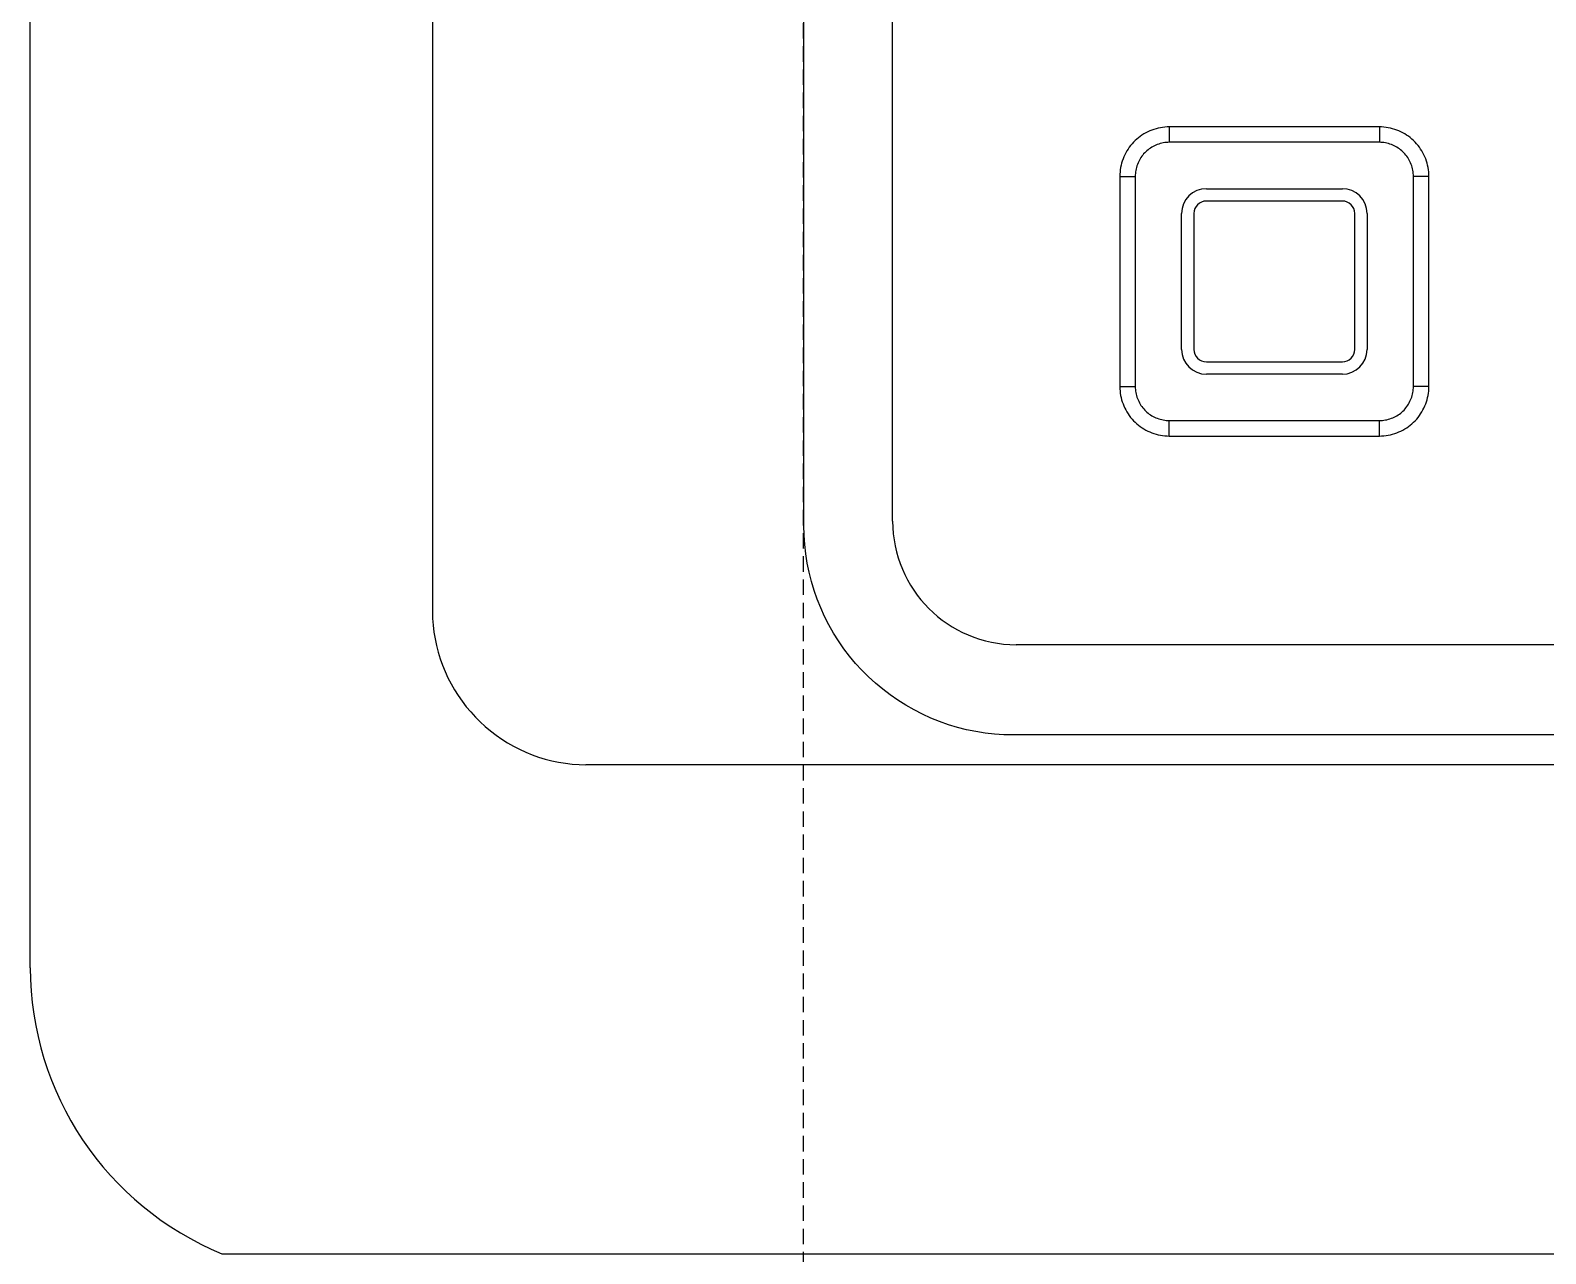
# Model space of a CAD drawing. Extents: x 0 to 226, y 0 to 690.
# Drawn here: x 88.01 to 137.03, y 505.49 to 545.06 of the extents above; entities that cross this region are included whole.
import ezdxf

# ---------------------------------------------------------------- set-up
doc = ezdxf.new("R2010")
doc.units = 0
doc.linetypes.add('DASHED', pattern=[0.75, 0.5, -0.25])
doc.layers.add('-15N-THT. THIẾT BỊ ĐÓNG MỞ', color=40, linetype='CONTINUOUS')

# ---------------------------------------------------------------- blocks, each defined once
blk = doc.blocks.new('06 - N - SC VSD ATV630D30~D45N4')
at = {"layer": '-15N-THT. THIẾT BỊ ĐÓNG MỞ', "color": 6, "linetype": 'DASHED'}
blk.add_line((0, 344.65), (0, -344.65), dxfattribs=at)
at = {"layer": '-15N-THT. THIẾT BỊ ĐÓNG MỞ'}
for p, q in [((-25, 170.091), (-25, 298.591)), ((0.029, 184.391), (0.029, 296.791)), ((2.9, 184.541), (2.9, 296.641)), ((-11.99, 237.541), (-11.99, 181.608)), ((11.092, 197.098), (11.029, 197.063)), ((11.156, 197.131), (11.092, 197.098)), ((11.221, 197.16), (11.156, 197.131)), ((11.288, 197.187), (11.221, 197.16)), ((11.355, 197.211), (11.288, 197.187)), ((11.424, 197.232), (11.355, 197.211)), ((11.493, 197.25), (11.424, 197.232)), ((11.564, 197.264), (11.493, 197.25)), ((11.635, 197.276), (11.564, 197.264)), ((11.706, 197.284), (11.635, 197.276)), ((11.778, 197.289), (11.706, 197.284)), ((11.85, 197.291), (11.778, 197.289)), ((18.65, 197.291), (11.85, 197.291)), ((11.85, 197.291), (11.85, 196.791)), ((18.722, 197.289), (18.65, 197.291)), ((18.65, 197.291), (18.65, 197.291)), ((18.65, 197.291), (18.65, 197.289)), ((18.65, 197.289), (18.65, 197.287)), ((18.65, 197.287), (18.65, 197.283)), ((18.65, 197.283), (18.65, 197.279)), ((18.65, 197.279), (18.65, 197.273)), ((18.65, 197.273), (18.65, 197.267)), ((18.65, 197.267), (18.65, 197.259)), ((18.65, 197.259), (18.65, 197.251)), ((18.65, 197.251), (18.65, 197.241)), ((18.65, 197.241), (18.65, 197.231)), ((18.65, 197.231), (18.65, 197.22)), ((18.65, 197.22), (18.65, 197.208)), ((18.65, 197.208), (18.65, 197.196)), ((18.65, 197.196), (18.65, 197.182)), ((18.65, 197.182), (18.65, 197.168)), ((18.65, 197.168), (18.65, 197.153)), ((18.65, 197.153), (18.65, 197.137)), ((18.65, 197.137), (18.65, 197.12)), ((18.65, 197.12), (18.65, 197.103)), ((18.65, 197.103), (18.65, 197.085)), ((18.794, 197.284), (18.722, 197.289)), ((18.865, 197.276), (18.794, 197.284)), ((18.936, 197.264), (18.865, 197.276)), ((19.006, 197.249), (18.936, 197.264)), ((19.076, 197.232), (19.006, 197.249)), ((19.145, 197.211), (19.076, 197.232)), ((19.212, 197.187), (19.145, 197.211)), ((19.279, 197.16), (19.212, 197.187)), ((19.344, 197.131), (19.279, 197.16)), ((19.408, 197.098), (19.344, 197.131)), ((19.47, 197.063), (19.408, 197.098)), ((10.556, 196.631), (10.516, 196.572)), ((10.599, 196.688), (10.556, 196.631)), ((10.645, 196.743), (10.599, 196.688)), ((10.693, 196.796), (10.645, 196.743)), ((10.744, 196.847), (10.693, 196.796)), ((10.797, 196.895), (10.744, 196.847)), ((10.852, 196.941), (10.797, 196.895)), ((10.909, 196.984), (10.852, 196.941)), ((10.968, 197.025), (10.909, 196.984)), ((11.029, 197.063), (10.968, 197.025)), ((11.284, 196.633), (11.242, 196.607)), ((11.328, 196.657), (11.284, 196.633)), ((11.372, 196.68), (11.328, 196.657)), ((11.417, 196.701), (11.372, 196.68)), ((11.464, 196.719), (11.417, 196.701)), ((11.511, 196.736), (11.464, 196.719)), ((11.559, 196.75), (11.511, 196.736)), ((11.607, 196.763), (11.559, 196.75)), ((11.655, 196.773), (11.607, 196.763)), ((11.704, 196.781), (11.655, 196.773)), ((11.753, 196.787), (11.704, 196.781)), ((11.801, 196.79), (11.753, 196.787)), ((11.85, 196.791), (11.801, 196.79)), ((18.649, 196.791), (11.85, 196.791)), ((18.65, 196.967), (18.649, 196.946)), ((18.649, 196.946), (18.649, 196.924)), ((18.649, 196.924), (18.649, 196.903)), ((18.649, 196.903), (18.649, 196.881)), ((18.649, 196.881), (18.649, 196.858)), ((18.649, 196.858), (18.649, 196.836)), ((18.649, 196.836), (18.649, 196.814)), ((18.649, 196.814), (18.649, 196.791)), ((18.698, 196.79), (18.649, 196.791)), ((18.65, 197.085), (18.65, 197.067)), ((18.65, 197.067), (18.65, 197.048)), ((18.65, 197.048), (18.65, 197.028)), ((18.65, 197.028), (18.65, 197.008)), ((18.65, 197.008), (18.65, 196.988)), ((18.65, 196.988), (18.65, 196.967)), ((18.747, 196.786), (18.698, 196.79)), ((18.796, 196.781), (18.747, 196.786)), ((18.844, 196.773), (18.796, 196.781)), ((18.893, 196.763), (18.844, 196.773)), ((18.941, 196.75), (18.893, 196.763)), ((18.989, 196.736), (18.941, 196.75)), ((19.036, 196.719), (18.989, 196.736)), ((19.082, 196.7), (19.036, 196.719)), ((19.128, 196.68), (19.082, 196.7)), ((19.172, 196.657), (19.128, 196.68)), ((19.215, 196.633), (19.172, 196.657)), ((19.257, 196.607), (19.215, 196.633)), ((19.531, 197.025), (19.47, 197.063)), ((19.59, 196.985), (19.531, 197.025)), ((19.647, 196.942), (19.59, 196.985)), ((19.702, 196.896), (19.647, 196.942)), ((19.755, 196.848), (19.702, 196.896)), ((19.806, 196.797), (19.755, 196.848)), ((19.854, 196.744), (19.806, 196.797)), ((19.9, 196.689), (19.854, 196.744)), ((19.943, 196.632), (19.9, 196.689)), ((19.984, 196.573), (19.943, 196.632)), ((10.33, 196.186), (10.309, 196.117)), ((10.354, 196.253), (10.33, 196.186)), ((10.381, 196.32), (10.354, 196.253)), ((10.41, 196.385), (10.381, 196.32)), ((10.443, 196.449), (10.41, 196.385)), ((10.478, 196.511), (10.443, 196.449)), ((10.516, 196.572), (10.478, 196.511)), ((10.841, 196.123), (10.822, 196.077)), ((10.861, 196.169), (10.841, 196.123)), ((10.884, 196.213), (10.861, 196.169)), ((10.908, 196.257), (10.884, 196.213)), ((10.934, 196.298), (10.908, 196.257)), ((10.962, 196.339), (10.934, 196.298)), ((10.991, 196.378), (10.962, 196.339)), ((11.022, 196.415), (10.991, 196.378)), ((11.055, 196.451), (11.022, 196.415)), ((11.089, 196.485), (11.055, 196.451)), ((11.125, 196.518), (11.089, 196.485)), ((11.163, 196.549), (11.125, 196.518)), ((11.202, 196.579), (11.163, 196.549)), ((11.242, 196.607), (11.202, 196.579)), ((19.298, 196.579), (19.257, 196.607)), ((19.337, 196.55), (19.298, 196.579)), ((19.374, 196.519), (19.337, 196.55)), ((19.41, 196.486), (19.374, 196.519)), ((19.444, 196.452), (19.41, 196.486)), ((19.477, 196.416), (19.444, 196.452)), ((19.508, 196.379), (19.477, 196.416)), ((19.538, 196.339), (19.508, 196.379)), ((19.566, 196.299), (19.538, 196.339)), ((19.592, 196.257), (19.566, 196.299)), ((19.616, 196.213), (19.592, 196.257)), ((19.639, 196.169), (19.616, 196.213)), ((19.66, 196.124), (19.639, 196.169)), ((19.678, 196.077), (19.66, 196.124)), ((20.022, 196.512), (19.984, 196.573)), ((20.057, 196.449), (20.022, 196.512)), ((20.09, 196.385), (20.057, 196.449)), ((20.119, 196.32), (20.09, 196.385)), ((20.146, 196.253), (20.119, 196.32)), ((20.17, 196.186), (20.146, 196.253)), ((20.191, 196.117), (20.17, 196.186)), ((20.209, 196.048), (20.191, 196.117)), ((10.252, 195.763), (10.25, 195.691)), ((10.25, 195.691), (10.254, 195.691)), ((10.25, 195.691), (10.25, 188.891)), ((10.257, 195.835), (10.252, 195.763)), ((10.254, 195.691), (10.258, 195.691)), ((10.265, 195.906), (10.257, 195.835)), ((10.258, 195.691), (10.275, 195.691)), ((10.277, 195.977), (10.265, 195.906)), ((10.275, 195.691), (10.282, 195.691)), ((10.292, 196.047), (10.277, 195.977)), ((10.282, 195.691), (10.29, 195.691)), ((10.29, 195.691), (10.3, 195.691)), ((10.309, 196.117), (10.292, 196.047)), ((10.3, 195.691), (10.31, 195.691)), ((10.31, 195.691), (10.321, 195.691)), ((10.321, 195.691), (10.333, 195.691)), ((10.333, 195.691), (10.346, 195.691)), ((10.346, 195.691), (10.359, 195.691)), ((10.359, 195.691), (10.373, 195.691)), ((10.373, 195.691), (10.389, 195.691)), ((10.389, 195.691), (10.404, 195.691)), ((10.404, 195.691), (10.421, 195.691)), ((10.421, 195.691), (10.438, 195.691)), ((10.438, 195.691), (10.456, 195.691)), ((10.456, 195.691), (10.474, 195.691)), ((10.474, 195.691), (10.493, 195.691)), ((10.493, 195.691), (10.513, 195.691)), ((10.513, 195.691), (10.533, 195.691)), ((10.533, 195.691), (10.553, 195.691)), ((10.553, 195.691), (10.574, 195.691)), ((10.574, 195.691), (10.595, 195.691)), ((10.595, 195.691), (10.617, 195.691)), ((10.617, 195.691), (10.638, 195.691)), ((10.638, 195.691), (10.66, 195.69)), ((10.66, 195.69), (10.683, 195.69)), ((10.683, 195.69), (10.705, 195.69)), ((10.705, 195.69), (10.727, 195.69)), ((10.727, 195.69), (10.75, 195.69)), ((10.751, 195.739), (10.75, 195.69)), ((10.75, 195.69), (10.75, 188.891)), ((10.755, 195.788), (10.751, 195.739)), ((10.76, 195.837), (10.755, 195.788)), ((10.768, 195.885), (10.76, 195.837)), ((10.779, 195.934), (10.768, 195.885)), ((10.791, 195.982), (10.779, 195.934)), ((10.805, 196.03), (10.791, 195.982)), ((10.822, 196.077), (10.805, 196.03)), ((19.695, 196.03), (19.678, 196.077)), ((19.709, 195.983), (19.695, 196.03)), ((19.722, 195.934), (19.709, 195.983)), ((19.732, 195.886), (19.722, 195.934)), ((19.74, 195.837), (19.732, 195.886)), ((19.745, 195.788), (19.74, 195.837)), ((19.749, 195.74), (19.745, 195.788)), ((19.75, 195.691), (19.749, 195.74)), ((19.75, 188.892), (19.75, 195.691)), ((20.25, 195.691), (19.75, 195.691)), ((20.223, 195.977), (20.209, 196.048)), ((20.235, 195.906), (20.223, 195.977)), ((20.243, 195.835), (20.235, 195.906)), ((20.248, 195.763), (20.243, 195.835)), ((20.25, 195.691), (20.248, 195.763)), ((20.25, 188.891), (20.25, 195.691)), ((13.05, 195.291), (17.45, 195.291)), ((13.05, 195.291), (13.05, 195.291)), ((17.45, 195.291), (17.45, 195.291)), ((17.45, 194.891), (13.05, 194.891)), ((13.05, 194.891), (13.05, 194.891)), ((17.45, 194.891), (17.45, 194.891)), ((12.25, 194.491), (12.25, 194.491)), ((12.25, 190.091), (12.25, 194.491)), ((12.65, 194.491), (12.65, 190.091)), ((12.65, 194.491), (12.65, 194.491)), ((17.85, 190.091), (17.85, 194.491)), ((17.85, 194.491), (17.85, 194.491)), ((18.25, 194.491), (18.25, 190.091)), ((18.25, 194.491), (18.25, 194.491)), ((12.25, 190.091), (12.25, 190.091)), ((12.65, 190.091), (12.65, 190.091)), ((17.85, 190.091), (17.85, 190.091)), ((18.25, 190.091), (18.25, 190.091)), ((13.05, 189.691), (17.45, 189.691)), ((13.05, 189.691), (13.05, 189.691)), ((13.05, 189.291), (13.05, 189.291)), ((17.45, 189.291), (13.05, 189.291)), ((17.45, 189.691), (17.45, 189.691)), ((17.45, 189.291), (17.45, 189.291)), ((10.25, 188.891), (10.75, 188.891)), ((10.25, 188.891), (10.252, 188.819)), ((10.252, 188.819), (10.257, 188.747)), ((10.75, 188.891), (10.751, 188.843)), ((10.751, 188.843), (10.755, 188.794)), ((10.755, 188.794), (10.76, 188.745)), ((19.74, 188.746), (19.745, 188.794)), ((19.745, 188.794), (19.749, 188.843)), ((19.749, 188.843), (19.75, 188.892)), ((20.25, 188.891), (19.75, 188.891)), ((20.243, 188.747), (20.248, 188.819)), ((20.248, 188.819), (20.25, 188.891)), ((10.257, 188.747), (10.265, 188.676)), ((10.265, 188.676), (10.277, 188.605)), ((10.277, 188.605), (10.291, 188.534)), ((10.291, 188.534), (10.309, 188.465)), ((10.309, 188.465), (10.33, 188.396)), ((10.33, 188.396), (10.354, 188.329)), ((10.354, 188.329), (10.381, 188.262)), ((10.76, 188.745), (10.768, 188.696)), ((10.768, 188.696), (10.778, 188.648)), ((10.778, 188.648), (10.791, 188.6)), ((10.791, 188.6), (10.805, 188.552)), ((10.805, 188.552), (10.822, 188.505)), ((10.822, 188.505), (10.84, 188.459)), ((10.84, 188.459), (10.861, 188.413)), ((10.861, 188.413), (10.884, 188.369)), ((10.884, 188.369), (10.908, 188.325)), ((10.908, 188.325), (10.934, 188.283)), ((10.934, 188.283), (10.962, 188.243)), ((19.538, 188.243), (19.566, 188.284)), ((19.566, 188.284), (19.592, 188.326)), ((19.592, 188.326), (19.616, 188.369)), ((19.616, 188.369), (19.639, 188.413)), ((19.639, 188.413), (19.659, 188.459)), ((19.659, 188.459), (19.678, 188.505)), ((19.678, 188.505), (19.695, 188.552)), ((19.695, 188.552), (19.709, 188.6)), ((19.709, 188.6), (19.721, 188.648)), ((19.721, 188.648), (19.732, 188.697)), ((19.732, 188.697), (19.74, 188.746)), ((20.119, 188.262), (20.146, 188.329)), ((20.146, 188.329), (20.17, 188.397)), ((20.17, 188.397), (20.191, 188.465)), ((20.191, 188.465), (20.208, 188.535)), ((20.208, 188.535), (20.223, 188.605)), ((20.223, 188.605), (20.235, 188.676)), ((20.235, 188.676), (20.243, 188.747)), ((10.381, 188.262), (10.41, 188.197)), ((10.41, 188.197), (10.443, 188.133)), ((10.443, 188.133), (10.478, 188.07)), ((10.478, 188.07), (10.516, 188.01)), ((10.516, 188.01), (10.557, 187.95)), ((10.557, 187.95), (10.6, 187.893)), ((10.6, 187.893), (10.646, 187.838)), ((10.646, 187.838), (10.694, 187.785)), ((10.694, 187.785), (10.745, 187.734)), ((10.962, 188.243), (10.992, 188.204)), ((10.992, 188.204), (11.023, 188.166)), ((11.023, 188.166), (11.056, 188.13)), ((11.056, 188.13), (11.09, 188.096)), ((11.09, 188.096), (11.126, 188.063)), ((11.126, 188.063), (11.163, 188.032)), ((11.163, 188.032), (11.202, 188.003)), ((11.202, 188.003), (11.243, 187.975)), ((11.243, 187.975), (11.285, 187.949)), ((11.285, 187.949), (11.328, 187.925)), ((11.328, 187.925), (11.372, 187.902)), ((11.372, 187.902), (11.418, 187.882)), ((11.418, 187.882), (11.464, 187.863)), ((11.464, 187.863), (11.511, 187.846)), ((11.511, 187.846), (11.559, 187.832)), ((11.559, 187.832), (11.607, 187.82)), ((11.607, 187.82), (11.656, 187.809)), ((11.656, 187.809), (11.704, 187.801)), ((11.704, 187.801), (11.753, 187.796)), ((11.753, 187.796), (11.802, 187.792)), ((11.802, 187.792), (11.851, 187.791)), ((11.851, 187.791), (18.65, 187.791)), ((11.851, 187.769), (11.851, 187.791)), ((18.65, 187.791), (18.699, 187.792)), ((18.65, 187.291), (18.65, 187.791)), ((18.699, 187.792), (18.747, 187.796)), ((18.747, 187.796), (18.796, 187.801)), ((18.796, 187.801), (18.845, 187.809)), ((18.845, 187.809), (18.893, 187.819)), ((18.893, 187.819), (18.941, 187.832)), ((18.941, 187.832), (18.989, 187.846)), ((18.989, 187.846), (19.036, 187.863)), ((19.036, 187.863), (19.083, 187.882)), ((19.083, 187.882), (19.128, 187.902)), ((19.128, 187.902), (19.172, 187.925)), ((19.172, 187.925), (19.216, 187.949)), ((19.216, 187.949), (19.258, 187.975)), ((19.258, 187.975), (19.298, 188.003)), ((19.298, 188.003), (19.338, 188.033)), ((19.338, 188.033), (19.375, 188.064)), ((19.375, 188.064), (19.411, 188.097)), ((19.411, 188.097), (19.445, 188.131)), ((19.445, 188.131), (19.478, 188.167)), ((19.478, 188.167), (19.509, 188.204)), ((19.509, 188.204), (19.538, 188.243)), ((19.756, 187.735), (19.807, 187.786)), ((19.807, 187.786), (19.855, 187.839)), ((19.855, 187.839), (19.901, 187.894)), ((19.901, 187.894), (19.944, 187.951)), ((19.944, 187.951), (19.984, 188.01)), ((19.984, 188.01), (20.022, 188.071)), ((20.022, 188.071), (20.057, 188.133)), ((20.057, 188.133), (20.09, 188.197)), ((20.09, 188.197), (20.119, 188.262)), ((10.745, 187.734), (10.798, 187.686)), ((10.798, 187.686), (10.853, 187.64)), ((10.853, 187.64), (10.91, 187.597)), ((10.91, 187.597), (10.969, 187.557)), ((10.969, 187.557), (11.03, 187.519)), ((11.03, 187.519), (11.092, 187.484)), ((11.092, 187.484), (11.156, 187.451)), ((11.156, 187.451), (11.221, 187.422)), ((11.221, 187.422), (11.288, 187.395)), ((11.288, 187.395), (11.355, 187.371)), ((11.355, 187.371), (11.424, 187.351)), ((11.424, 187.351), (11.494, 187.333)), ((11.494, 187.333), (11.564, 187.318)), ((11.564, 187.318), (11.635, 187.306)), ((11.635, 187.306), (11.706, 187.298)), ((11.706, 187.298), (11.778, 187.293)), ((11.778, 187.293), (11.85, 187.291)), ((11.85, 187.615), (11.851, 187.636)), ((11.85, 187.594), (11.85, 187.615)), ((11.85, 187.574), (11.85, 187.594)), ((11.85, 187.554), (11.85, 187.574)), ((11.85, 187.534), (11.85, 187.554)), ((11.85, 187.515), (11.85, 187.534)), ((11.85, 187.497), (11.85, 187.515)), ((11.85, 187.479), (11.85, 187.497)), ((11.85, 187.462), (11.85, 187.479)), ((11.85, 187.445), (11.85, 187.462)), ((11.85, 187.43), (11.85, 187.445)), ((11.85, 187.415), (11.85, 187.43)), ((11.85, 187.4), (11.85, 187.415)), ((11.85, 187.387), (11.85, 187.4)), ((11.85, 187.374), (11.85, 187.387)), ((11.85, 187.362), (11.85, 187.374)), ((11.85, 187.351), (11.85, 187.362)), ((11.85, 187.341), (11.85, 187.351)), ((11.85, 187.331), (11.85, 187.341)), ((11.85, 187.323), (11.85, 187.331)), ((11.85, 187.316), (11.85, 187.323)), ((11.85, 187.309), (11.85, 187.316)), ((11.85, 187.304), (11.85, 187.309)), ((11.85, 187.299), (11.85, 187.304)), ((11.85, 187.296), (11.85, 187.299)), ((11.85, 187.293), (11.85, 187.296)), ((11.85, 187.291), (11.85, 187.293)), ((11.851, 187.746), (11.851, 187.769)), ((11.851, 187.724), (11.851, 187.746)), ((11.851, 187.702), (11.851, 187.724)), ((11.851, 187.68), (11.851, 187.702)), ((11.851, 187.658), (11.851, 187.68)), ((11.851, 187.636), (11.851, 187.658)), ((18.65, 187.291), (18.722, 187.293)), ((18.722, 187.293), (18.794, 187.298)), ((18.794, 187.298), (18.865, 187.306)), ((18.865, 187.306), (18.936, 187.318)), ((18.936, 187.318), (19.007, 187.333)), ((19.007, 187.333), (19.076, 187.35)), ((19.076, 187.35), (19.145, 187.371)), ((19.145, 187.371), (19.212, 187.395)), ((19.212, 187.395), (19.279, 187.422)), ((19.279, 187.422), (19.344, 187.451)), ((19.344, 187.451), (19.408, 187.484)), ((19.408, 187.484), (19.471, 187.519)), ((19.471, 187.519), (19.532, 187.557)), ((19.532, 187.557), (19.591, 187.598)), ((19.591, 187.598), (19.648, 187.641)), ((19.648, 187.641), (19.703, 187.687)), ((19.703, 187.687), (19.756, 187.735)), ((11.85, 187.291), (11.85, 187.291)), ((11.85, 187.291), (18.65, 187.291)), ((0.036, 184.087), (0.029, 184.391)), ((0.029, 184.391), (0.029, 184.391)), ((2.9, 184.541), (2.9, 184.541)), ((0.057, 183.784), (0.036, 184.087)), ((0.091, 183.482), (0.057, 183.784)), ((0.138, 183.182), (0.091, 183.482)), ((0.199, 182.884), (0.138, 183.182)), ((0.273, 182.59), (0.199, 182.884)), ((0.361, 182.299), (0.273, 182.59)), ((0.461, 182.012), (0.361, 182.299)), ((0.574, 181.73), (0.461, 182.012)), ((-11.99, 181.609), (-11.983, 181.388)), ((-11.99, 181.608), (-11.99, 181.608)), ((0.7, 181.453), (0.574, 181.73)), ((0.838, 181.183), (0.7, 181.453)), ((-11.983, 181.388), (-11.966, 181.167)), ((-11.966, 181.167), (-11.94, 180.948)), ((-11.94, 180.948), (-11.903, 180.73)), ((0.988, 180.918), (0.838, 181.183)), ((1.149, 180.661), (0.988, 180.918)), ((-11.903, 180.73), (-11.858, 180.514)), ((-11.858, 180.514), (-11.802, 180.3)), ((1.323, 180.411), (1.149, 180.661)), ((6.9, 180.541), (6.9, 180.541)), ((73.09, 180.541), (6.9, 180.541)), ((-11.802, 180.3), (-11.737, 180.088)), ((-11.737, 180.088), (-11.663, 179.88)), ((1.507, 180.17), (1.323, 180.411)), ((1.701, 179.937), (1.507, 180.17)), ((-11.663, 179.88), (-11.58, 179.674)), ((-11.58, 179.674), (-11.487, 179.473)), ((-11.487, 179.473), (-11.385, 179.275)), ((1.906, 179.712), (1.701, 179.937)), ((2.121, 179.497), (1.906, 179.712)), ((2.345, 179.292), (2.121, 179.497)), ((-11.385, 179.275), (-11.275, 179.082)), ((-11.275, 179.082), (-11.156, 178.894)), ((2.579, 179.098), (2.345, 179.292)), ((2.82, 178.914), (2.579, 179.098)), ((-11.156, 178.894), (-11.029, 178.712)), ((-11.029, 178.712), (-10.894, 178.535)), ((-10.894, 178.535), (-10.751, 178.364)), ((3.07, 178.741), (2.82, 178.914)), ((3.327, 178.579), (3.07, 178.741)), ((3.592, 178.429), (3.327, 178.579)), ((-10.751, 178.364), (-10.601, 178.2)), ((-10.601, 178.2), (-10.443, 178.043)), ((-10.443, 178.043), (-10.279, 177.893)), ((3.862, 178.291), (3.592, 178.429)), ((4.139, 178.165), (3.862, 178.291)), ((4.421, 178.052), (4.139, 178.165)), ((4.708, 177.952), (4.421, 178.052)), ((-10.279, 177.893), (-10.108, 177.75)), ((-10.108, 177.75), (-9.932, 177.616)), ((-9.932, 177.616), (-9.749, 177.489)), ((-9.749, 177.489), (-9.561, 177.37)), ((4.999, 177.864), (4.708, 177.952)), ((5.293, 177.79), (4.999, 177.864)), ((5.591, 177.729), (5.293, 177.79)), ((5.891, 177.682), (5.591, 177.729)), ((6.193, 177.648), (5.891, 177.682)), ((6.496, 177.627), (6.193, 177.648)), ((6.8, 177.62), (6.496, 177.627)), ((73.19, 177.62), (6.8, 177.62)), ((6.8, 177.62), (6.8, 177.62)), ((-9.561, 177.37), (-9.368, 177.26)), ((-9.368, 177.26), (-9.171, 177.158)), ((-9.171, 177.158), (-8.968, 177.065)), ((-8.968, 177.065), (-8.762, 176.982)), ((-8.762, 176.982), (-8.553, 176.907)), ((-8.553, 176.907), (-8.34, 176.842)), ((-8.34, 176.842), (-8.125, 176.787)), ((-8.125, 176.787), (-7.907, 176.741)), ((-7.907, 176.741), (-7.688, 176.704)), ((-7.688, 176.704), (-7.467, 176.678)), ((-7.467, 176.678), (-7.246, 176.661)), ((-7.246, 176.661), (-7.024, 176.654)), ((-7.024, 176.654), (-7.024, 176.654)), ((87.014, 176.654), (-7.024, 176.654)), ((-25, 170.091), (-25, 170.091)), ((-18.799, 160.841), (104.19, 160.841))]:
    blk.add_line(p, q, dxfattribs=at)
for centre, radius, start, end in [((13.05, 194.491), 0.8, 90, 180), ((17.45, 194.491), 0.8, 0, 90), ((13.05, 194.491), 0.4, 90, 180), ((17.45, 194.491), 0.4, 0, 90), ((13.05, 190.091), 0.8, 180, 270), ((13.05, 190.091), 0.4, 180, 270), ((17.45, 190.091), 0.4, 270, 0), ((17.45, 190.091), 0.8, 270, 0), ((6.9, 184.541), 4, 180, 270), ((-15, 170.091), 10, 180, 247.67)]:
    blk.add_arc(centre, radius, start, end, dxfattribs=at)

msp = doc.modelspace()

# ---------------------------------------------------------------- block references
msp.add_blockref('06 - N - SC VSD ATV630D30~D45N4', (113.005, 344.65))

doc.saveas('drawing.dxf')
